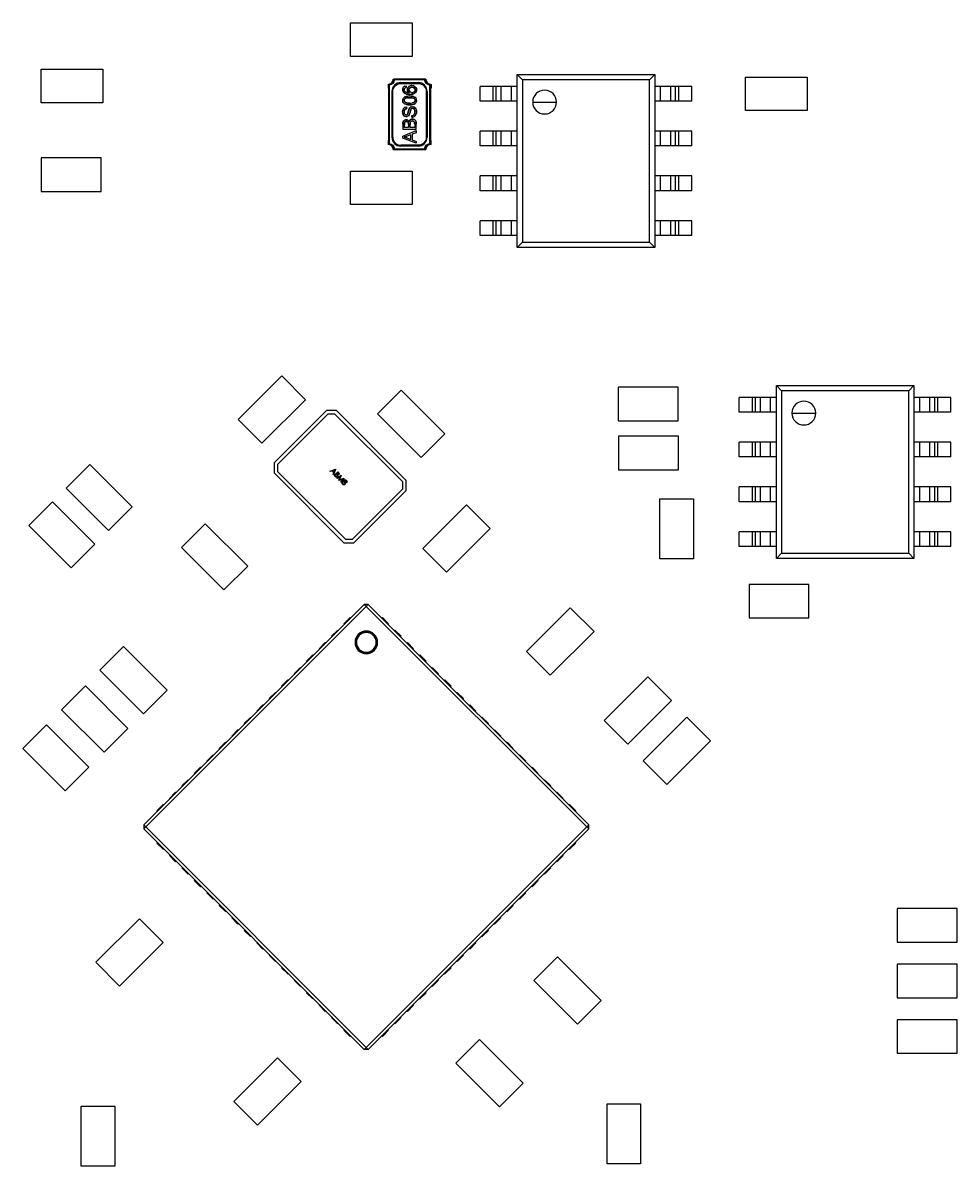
# Model space of a CAD drawing. Header units: millimetres. Extents: x 0 to 160, y -2 to 126.
# Drawn here: x 80.16 to 106.65, y 32.72 to 65.14 of the extents above; entities that cross this region are included whole.
import ezdxf

# ---------------------------------------------------------------- set-up
doc = ezdxf.new("R2010")
doc.units = ezdxf.units.MM

msp = doc.modelspace()

# ---------------------------------------------------------------- linework, layer by layer
at = {"color": 7, "linetype": 'Continuous', "lineweight": 25}
for p, q in [((89.45, 65.137), (91.2, 65.137)), ((89.45, 64.187), (89.45, 65.137)), ((91.2, 65.137), (91.2, 64.187)), ((91.2, 64.187), (89.45, 64.187)), ((80.684, 63.823), (82.434, 63.823)), ((80.684, 62.873), (80.684, 63.823)), ((82.434, 63.823), (82.434, 62.873)), ((90.665, 63.543), (90.699, 63.543)), ((91.585, 63.543), (90.699, 63.543)), ((90.699, 63.543), (90.699, 63.518)), ((91.552, 63.518), (91.552, 63.543)), ((94.175, 58.772), (94.175, 63.672)), ((94.175, 63.672), (94.324, 63.523)), ((94.175, 63.672), (98.075, 63.672)), ((98.075, 63.672), (97.927, 63.523)), ((98.075, 63.672), (98.075, 58.772)), ((100.65, 62.652), (100.65, 63.602)), ((100.65, 63.602), (102.4, 63.602)), ((102.4, 63.602), (102.4, 62.652)), ((90.515, 63.394), (90.515, 63.283)), ((90.525, 63.283), (90.515, 63.283)), ((90.55, 63.37), (90.525, 63.37)), ((90.525, 63.37), (90.525, 61.716)), ((90.547, 63.394), (90.55, 63.37)), ((90.55, 63.37), (90.55, 61.716)), ((90.699, 63.518), (90.674, 63.521)), ((91.552, 63.518), (90.699, 63.518)), ((90.875, 63.418), (90.875, 63.443)), ((90.875, 63.443), (91.375, 63.443)), ((90.875, 63.418), (91.375, 63.418)), ((91.028, 63.355), (91.031, 63.308)), ((91.195, 63.314), (91.232, 63.308)), ((91.259, 63.346), (91.227, 63.357)), ((91.26, 63.292), (91.277, 63.268)), ((91.284, 63.241), (91.281, 63.221)), ((91.306, 63.303), (91.286, 63.327)), ((91.323, 63.242), (91.318, 63.274)), ((91.375, 63.418), (91.375, 63.443)), ((91.577, 63.521), (91.552, 63.518)), ((91.7, 63.37), (91.704, 63.394)), ((91.725, 63.37), (91.7, 63.37)), ((91.7, 61.716), (91.7, 63.37)), ((91.725, 61.716), (91.725, 63.37)), ((91.735, 63.283), (91.725, 63.283)), ((91.735, 63.394), (91.735, 63.283)), ((94.175, 63.337), (93.125, 63.337)), ((93.125, 62.917), (93.125, 63.337)), ((93.494, 62.917), (93.494, 63.337)), ((93.582, 62.917), (93.582, 63.337)), ((93.722, 62.917), (93.722, 63.337)), ((94.012, 62.917), (94.012, 63.337)), ((94.324, 63.523), (94.324, 58.921)), ((97.927, 63.523), (94.324, 63.523)), ((97.927, 58.921), (97.927, 63.523)), ((99.125, 63.337), (98.075, 63.337)), ((98.239, 62.917), (98.239, 63.337)), ((98.529, 62.917), (98.529, 63.337)), ((98.669, 62.917), (98.669, 63.337)), ((98.757, 62.917), (98.757, 63.337)), ((99.125, 62.917), (99.125, 63.337)), ((90.65, 63.193), (90.625, 63.193)), ((90.625, 63.193), (90.625, 61.893)), ((90.65, 61.893), (90.65, 63.193)), ((91.128, 63.064), (91.078, 63.061)), ((91.239, 63.174), (91.216, 63.166)), ((91.273, 63.202), (91.258, 63.186)), ((91.3, 63.009), (91.272, 63.032)), ((91.323, 62.939), (91.316, 62.977)), ((91.6, 63.193), (91.6, 61.893)), ((91.6, 63.193), (91.625, 63.193)), ((91.625, 63.193), (91.625, 61.893)), ((94.175, 62.917), (93.125, 62.917)), ((94.618, 62.892), (95.293, 62.892)), ((99.125, 62.917), (98.075, 62.917)), ((82.434, 62.873), (80.684, 62.873)), ((91.019, 62.829), (91.041, 62.824)), ((91.042, 62.753), (91.046, 62.705)), ((91.091, 62.615), (91.076, 62.564)), ((91.116, 62.53), (91.128, 62.559)), ((91.213, 62.716), (91.229, 62.713)), ((91.266, 62.747), (91.238, 62.76)), ((91.245, 62.705), (91.258, 62.691)), ((91.266, 62.563), (91.253, 62.54)), ((91.269, 62.672), (91.275, 62.648)), ((91.277, 62.621), (91.274, 62.59)), ((91.308, 62.697), (91.289, 62.725)), ((91.308, 62.537), (91.318, 62.576)), ((91.323, 62.623), (91.318, 62.662)), ((102.4, 62.652), (100.65, 62.652)), ((90.934, 62.263), (90.934, 62.12)), ((90.98, 62.171), (90.98, 62.247)), ((91.033, 62.475), (91.058, 62.479)), ((91.064, 62.539), (91.048, 62.528)), ((91.081, 62.489), (91.1, 62.506)), ((91.095, 62.253), (91.095, 62.171)), ((91.135, 62.376), (91.135, 62.377)), ((91.14, 62.171), (91.14, 62.259)), ((91.194, 62.461), (91.189, 62.508)), ((91.194, 62.461), (91.23, 62.467)), ((91.236, 62.524), (91.215, 62.514)), ((91.262, 62.482), (91.288, 62.506)), ((91.271, 62.265), (91.271, 62.171)), ((91.316, 62.12), (91.316, 62.265)), ((90.934, 62.12), (91.316, 62.12)), ((90.934, 61.925), (91.316, 62.082)), ((90.934, 61.871), (90.934, 61.925)), ((91.095, 62.171), (90.98, 62.171)), ((91.159, 61.964), (91.054, 61.924)), ((91.271, 62.171), (91.14, 62.171)), ((91.159, 61.834), (91.159, 61.964)), ((91.316, 62.024), (91.201, 61.98)), ((91.201, 61.98), (91.201, 61.82)), ((91.316, 62.082), (91.316, 62.024)), ((94.175, 62.067), (93.125, 62.067)), ((93.125, 61.647), (93.125, 62.067)), ((93.494, 61.647), (93.494, 62.067)), ((93.582, 61.647), (93.582, 62.067)), ((93.722, 61.647), (93.722, 62.067)), ((94.012, 61.647), (94.012, 62.067)), ((99.125, 62.067), (98.075, 62.067)), ((98.239, 61.647), (98.239, 62.067)), ((98.529, 61.647), (98.529, 62.067)), ((98.669, 61.647), (98.669, 62.067)), ((98.757, 61.647), (98.757, 62.067)), ((99.125, 61.647), (99.125, 62.067)), ((90.515, 61.803), (90.515, 61.692)), ((90.525, 61.803), (90.515, 61.803)), ((90.525, 61.716), (90.55, 61.716)), ((90.55, 61.716), (90.547, 61.691)), ((90.65, 61.893), (90.625, 61.893)), ((90.875, 61.643), (90.875, 61.668)), ((91.375, 61.668), (90.875, 61.668)), ((91.375, 61.643), (90.875, 61.643)), ((91.316, 61.724), (90.934, 61.871)), ((90.974, 61.897), (91.01, 61.908)), ((91.047, 61.876), (91.011, 61.888)), ((91.047, 61.876), (91.159, 61.834)), ((91.201, 61.82), (91.316, 61.778)), ((91.316, 61.778), (91.316, 61.724)), ((91.375, 61.668), (91.375, 61.643)), ((91.6, 61.893), (91.625, 61.893)), ((91.704, 61.691), (91.7, 61.716)), ((91.7, 61.716), (91.725, 61.716)), ((91.735, 61.803), (91.725, 61.803)), ((91.735, 61.692), (91.735, 61.803)), ((94.175, 61.647), (93.125, 61.647)), ((99.125, 61.647), (98.075, 61.647)), ((82.384, 61.308), (80.684, 61.308)), ((80.684, 61.308), (80.684, 60.358)), ((82.384, 60.358), (82.384, 61.308)), ((90.665, 61.543), (90.699, 61.543)), ((90.674, 61.564), (90.699, 61.568)), ((90.699, 61.568), (90.699, 61.543)), ((90.699, 61.568), (91.552, 61.568)), ((90.699, 61.543), (91.585, 61.543)), ((91.552, 61.543), (91.552, 61.568)), ((91.552, 61.568), (91.577, 61.564)), ((89.45, 60.937), (91.2, 60.937)), ((89.45, 59.987), (89.45, 60.937)), ((91.2, 60.937), (91.2, 59.987)), ((94.175, 60.797), (93.125, 60.797)), ((93.125, 60.377), (93.125, 60.797)), ((93.494, 60.377), (93.494, 60.797)), ((93.582, 60.377), (93.582, 60.797)), ((93.722, 60.377), (93.722, 60.797)), ((94.012, 60.377), (94.012, 60.797)), ((99.125, 60.797), (98.075, 60.797)), ((98.239, 60.377), (98.239, 60.797)), ((98.529, 60.377), (98.529, 60.797)), ((98.669, 60.377), (98.669, 60.797)), ((98.757, 60.377), (98.757, 60.797)), ((99.125, 60.377), (99.125, 60.797)), ((80.684, 60.358), (82.384, 60.358)), ((94.175, 60.377), (93.125, 60.377)), ((99.125, 60.377), (98.075, 60.377)), ((91.2, 59.987), (89.45, 59.987)), ((94.175, 59.527), (93.125, 59.527)), ((93.125, 59.107), (93.125, 59.527)), ((93.494, 59.107), (93.494, 59.527)), ((93.582, 59.107), (93.582, 59.527)), ((93.722, 59.107), (93.722, 59.527)), ((94.012, 59.107), (94.012, 59.527)), ((99.125, 59.527), (98.075, 59.527)), ((98.239, 59.107), (98.239, 59.527)), ((98.529, 59.107), (98.529, 59.527)), ((98.669, 59.107), (98.669, 59.527)), ((98.757, 59.107), (98.757, 59.527)), ((99.125, 59.107), (99.125, 59.527)), ((94.175, 59.107), (93.125, 59.107)), ((99.125, 59.107), (98.075, 59.107)), ((94.324, 58.921), (94.175, 58.772)), ((98.075, 58.772), (94.175, 58.772)), ((94.324, 58.921), (97.927, 58.921)), ((97.927, 58.921), (98.075, 58.772)), ((86.265, 53.889), (87.503, 55.126)), ((87.503, 55.126), (88.174, 54.454)), ((97.042, 54.806), (97.042, 53.856)), ((98.742, 54.806), (97.042, 54.806)), ((98.742, 53.856), (98.742, 54.806)), ((101.525, 49.955), (101.525, 54.855)), ((101.525, 54.855), (101.674, 54.706)), ((101.525, 54.855), (105.425, 54.855)), ((105.425, 54.855), (105.276, 54.706)), ((105.425, 54.855), (105.425, 49.955)), ((88.174, 54.454), (86.937, 53.217)), ((90.22, 54.051), (90.892, 54.723)), ((90.892, 54.723), (92.129, 53.485)), ((101.525, 54.52), (100.475, 54.52)), ((100.475, 54.1), (100.475, 54.52)), ((100.844, 54.1), (100.844, 54.52)), ((100.932, 54.1), (100.932, 54.52)), ((101.072, 54.1), (101.072, 54.52)), ((101.362, 54.1), (101.362, 54.52)), ((101.674, 54.706), (101.674, 50.104)), ((105.276, 54.706), (101.674, 54.706)), ((105.276, 50.104), (105.276, 54.706)), ((106.475, 54.52), (105.425, 54.52)), ((105.589, 54.1), (105.589, 54.52)), ((105.878, 54.1), (105.878, 54.52)), ((106.018, 54.1), (106.018, 54.52)), ((106.106, 54.1), (106.106, 54.52)), ((106.475, 54.1), (106.475, 54.52)), ((88.771, 54.145), (87.286, 52.66)), ((89.054, 54.145), (88.771, 54.145)), ((91.034, 52.166), (89.054, 54.145)), ((86.937, 53.217), (86.265, 53.889)), ((88.812, 54.045), (87.386, 52.619)), ((89.012, 54.045), (88.812, 54.045)), ((90.934, 52.124), (89.012, 54.045)), ((91.458, 52.814), (90.22, 54.051)), ((97.042, 53.856), (98.742, 53.856)), ((101.525, 54.1), (100.475, 54.1)), ((101.967, 54.075), (102.643, 54.075)), ((106.475, 54.1), (105.425, 54.1)), ((92.129, 53.485), (91.458, 52.814)), ((97.05, 53.415), (97.05, 52.465)), ((98.75, 53.415), (97.05, 53.415)), ((98.75, 52.465), (98.75, 53.415)), ((101.525, 53.25), (100.475, 53.25)), ((100.475, 52.83), (100.475, 53.25)), ((100.844, 52.83), (100.844, 53.25)), ((100.932, 52.83), (100.932, 53.25)), ((101.072, 52.83), (101.072, 53.25)), ((101.362, 52.83), (101.362, 53.25)), ((106.475, 53.25), (105.425, 53.25)), ((105.589, 52.83), (105.589, 53.25)), ((105.878, 52.83), (105.878, 53.25)), ((106.018, 52.83), (106.018, 53.25)), ((106.106, 52.83), (106.106, 53.25)), ((106.475, 52.83), (106.475, 53.25)), ((81.387, 51.946), (82.059, 52.617)), ((82.059, 52.617), (83.261, 51.415)), ((87.286, 52.66), (87.286, 52.378)), ((87.386, 52.619), (87.386, 52.419)), ((101.525, 52.83), (100.475, 52.83)), ((106.475, 52.83), (105.425, 52.83)), ((87.286, 52.378), (89.266, 50.398)), ((87.386, 52.419), (89.307, 50.498)), ((88.867, 52.424), (89.023, 52.48)), ((88.877, 52.414), (88.867, 52.424)), ((88.927, 52.432), (88.877, 52.414)), ((88.975, 52.384), (88.927, 52.432)), ((89.003, 52.459), (88.943, 52.437)), ((88.943, 52.437), (88.981, 52.4)), ((88.957, 52.334), (88.975, 52.384)), ((88.967, 52.324), (88.957, 52.334)), ((89.025, 52.479), (88.967, 52.324)), ((88.981, 52.4), (89.003, 52.459)), ((88.986, 52.305), (89.093, 52.411)), ((89.015, 52.276), (88.986, 52.305)), ((89.046, 52.345), (89.007, 52.306)), ((89.007, 52.306), (89.02, 52.292)), ((89.023, 52.48), (89.025, 52.479)), ((89.053, 52.339), (89.046, 52.345)), ((89.091, 52.39), (89.057, 52.356)), ((89.057, 52.356), (89.064, 52.35)), ((89.065, 52.226), (89.185, 52.318)), ((89.075, 52.216), (89.065, 52.226)), ((89.162, 52.282), (89.075, 52.216)), ((89.104, 52.377), (89.091, 52.39)), ((89.093, 52.411), (89.113, 52.39)), ((89.123, 52.168), (89.162, 52.282)), ((89.24, 52.203), (89.126, 52.165)), ((89.187, 52.316), (89.144, 52.186)), ((89.144, 52.186), (89.274, 52.229)), ((89.174, 52.117), (89.24, 52.203)), ((89.276, 52.228), (89.184, 52.107)), ((89.185, 52.318), (89.187, 52.316)), ((89.274, 52.229), (89.276, 52.228)), ((97.05, 52.465), (98.75, 52.465)), ((82.59, 50.744), (81.387, 51.946)), ((89.126, 52.165), (89.123, 52.168)), ((89.184, 52.107), (89.174, 52.117)), ((89.507, 50.498), (90.934, 51.924)), ((89.549, 50.398), (91.034, 51.883)), ((90.934, 51.924), (90.934, 52.124)), ((91.034, 51.883), (91.034, 52.166)), ((101.525, 51.98), (100.475, 51.98)), ((100.475, 51.56), (100.475, 51.98)), ((100.844, 51.56), (100.844, 51.98)), ((100.932, 51.56), (100.932, 51.98)), ((101.072, 51.56), (101.072, 51.98)), ((101.362, 51.56), (101.362, 51.98)), ((106.475, 51.98), (105.425, 51.98)), ((105.589, 51.56), (105.589, 51.98)), ((105.878, 51.56), (105.878, 51.98)), ((106.018, 51.56), (106.018, 51.98)), ((106.106, 51.56), (106.106, 51.98)), ((106.475, 51.56), (106.475, 51.98)), ((80.33, 50.887), (81.002, 51.559)), ((81.002, 51.559), (82.204, 50.357)), ((98.225, 49.94), (98.225, 51.64)), ((98.225, 51.64), (99.175, 51.64)), ((99.175, 51.64), (99.175, 49.94)), ((101.525, 51.56), (100.475, 51.56)), ((106.475, 51.56), (105.425, 51.56)), ((83.261, 51.415), (82.59, 50.744)), ((91.501, 50.238), (92.739, 51.475)), ((92.739, 51.475), (93.411, 50.803)), ((84.663, 50.265), (85.335, 50.937)), ((85.335, 50.937), (86.537, 49.735)), ((81.532, 49.685), (80.33, 50.887)), ((93.411, 50.803), (92.173, 49.566)), ((101.525, 50.71), (100.475, 50.71)), ((100.475, 50.29), (100.475, 50.71)), ((100.844, 50.29), (100.844, 50.71)), ((100.932, 50.29), (100.932, 50.71)), ((101.072, 50.29), (101.072, 50.71)), ((101.362, 50.29), (101.362, 50.71)), ((106.475, 50.71), (105.425, 50.71)), ((105.589, 50.29), (105.589, 50.71)), ((105.878, 50.29), (105.878, 50.71)), ((106.018, 50.29), (106.018, 50.71)), ((106.106, 50.29), (106.106, 50.71)), ((106.475, 50.29), (106.475, 50.71)), ((82.204, 50.357), (81.532, 49.685)), ((85.865, 49.063), (84.663, 50.265)), ((89.266, 50.398), (89.549, 50.398)), ((89.307, 50.498), (89.507, 50.498)), ((101.525, 50.29), (100.475, 50.29)), ((106.475, 50.29), (105.425, 50.29)), ((92.173, 49.566), (91.501, 50.238)), ((99.175, 49.94), (98.225, 49.94)), ((101.674, 50.104), (101.525, 49.955)), ((105.425, 49.955), (101.525, 49.955)), ((101.674, 50.104), (105.276, 50.104)), ((105.276, 50.104), (105.425, 49.955)), ((86.537, 49.735), (85.865, 49.063)), ((100.75, 49.215), (100.75, 48.265)), ((102.45, 49.215), (100.75, 49.215)), ((102.45, 48.265), (102.45, 49.215)), ((89.957, 48.647), (83.593, 42.283)), ((83.593, 42.397), (89.843, 48.647)), ((96.207, 42.283), (89.843, 48.647)), ((89.957, 48.647), (89.843, 48.647)), ((89.957, 48.647), (96.207, 42.397)), ((94.445, 47.317), (95.683, 48.555)), ((95.683, 48.555), (96.355, 47.883)), ((89.444, 48.276), (89.267, 48.099)), ((89.267, 48.099), (89.281, 48.085)), ((89.458, 48.262), (89.444, 48.276)), ((90.356, 48.276), (90.342, 48.262)), ((90.533, 48.099), (90.356, 48.276)), ((90.519, 48.085), (90.533, 48.099)), ((100.75, 48.265), (102.45, 48.265)), ((89.09, 47.923), (88.914, 47.746)), ((88.914, 47.746), (88.928, 47.732)), ((89.104, 47.908), (89.09, 47.923)), ((89.688, 47.785), (89.674, 47.799)), ((89.702, 47.771), (89.688, 47.785)), ((90.71, 47.923), (90.695, 47.908)), ((90.886, 47.746), (90.71, 47.923)), ((90.872, 47.732), (90.886, 47.746)), ((96.355, 47.883), (95.117, 46.645)), ((82.345, 46.783), (83.017, 47.455)), ((83.017, 47.455), (84.255, 46.217)), ((88.737, 47.569), (88.56, 47.392)), ((88.56, 47.392), (88.574, 47.378)), ((88.751, 47.555), (88.737, 47.569)), ((90.098, 47.375), (90.126, 47.346)), ((91.063, 47.569), (91.049, 47.555)), ((91.24, 47.392), (91.063, 47.569)), ((91.226, 47.378), (91.24, 47.392)), ((88.383, 47.216), (88.206, 47.039)), ((88.206, 47.039), (88.221, 47.025)), ((88.397, 47.201), (88.383, 47.216)), ((91.417, 47.216), (91.403, 47.201)), ((91.593, 47.039), (91.417, 47.216)), ((91.579, 47.025), (91.593, 47.039)), ((95.117, 46.645), (94.445, 47.317)), ((83.583, 45.545), (82.345, 46.783)), ((88.03, 46.862), (87.853, 46.685)), ((87.853, 46.685), (87.867, 46.671)), ((88.044, 46.848), (88.03, 46.862)), ((91.77, 46.862), (91.756, 46.848)), ((91.947, 46.685), (91.77, 46.862)), ((91.933, 46.671), (91.947, 46.685)), ((87.676, 46.508), (87.499, 46.332)), ((87.69, 46.494), (87.676, 46.508)), ((92.124, 46.508), (92.11, 46.494)), ((92.301, 46.332), (92.124, 46.508)), ((96.645, 45.357), (97.883, 46.595)), ((97.883, 46.595), (98.555, 45.923)), ((81.263, 45.665), (81.935, 46.337)), ((81.935, 46.337), (83.137, 45.135)), ((84.255, 46.217), (83.583, 45.545)), ((87.323, 46.155), (87.146, 45.978)), ((87.337, 46.141), (87.323, 46.155)), ((87.499, 46.332), (87.513, 46.317)), ((92.286, 46.317), (92.301, 46.332)), ((92.477, 46.155), (92.463, 46.141)), ((92.654, 45.978), (92.477, 46.155)), ((86.969, 45.801), (86.792, 45.625)), ((86.983, 45.787), (86.969, 45.801)), ((87.146, 45.978), (87.16, 45.964)), ((92.64, 45.964), (92.654, 45.978)), ((92.831, 45.801), (92.817, 45.787)), ((93.008, 45.625), (92.831, 45.801)), ((98.555, 45.923), (97.317, 44.685)), ((82.465, 44.463), (81.263, 45.665)), ((86.615, 45.448), (86.439, 45.271)), ((86.63, 45.434), (86.615, 45.448)), ((86.792, 45.625), (86.806, 45.61)), ((92.994, 45.61), (93.008, 45.625)), ((93.184, 45.448), (93.17, 45.434)), ((93.361, 45.271), (93.184, 45.448)), ((97.745, 44.217), (98.983, 45.455)), ((98.983, 45.455), (99.655, 44.783)), ((80.163, 44.565), (80.835, 45.237)), ((80.835, 45.237), (82.037, 44.035)), ((83.137, 45.135), (82.465, 44.463)), ((86.262, 45.094), (86.085, 44.917)), ((86.276, 45.08), (86.262, 45.094)), ((86.439, 45.271), (86.453, 45.257)), ((93.347, 45.257), (93.361, 45.271)), ((93.538, 45.094), (93.524, 45.08)), ((93.715, 44.917), (93.538, 45.094)), ((97.317, 44.685), (96.645, 45.357)), ((85.908, 44.741), (85.732, 44.564)), ((85.922, 44.727), (85.908, 44.741)), ((86.085, 44.917), (86.099, 44.903)), ((93.701, 44.903), (93.715, 44.917)), ((93.892, 44.741), (93.877, 44.727)), ((94.068, 44.564), (93.892, 44.741)), ((99.655, 44.783), (98.417, 43.545)), ((81.365, 43.363), (80.163, 44.565)), ((85.732, 44.564), (85.746, 44.55)), ((94.054, 44.55), (94.068, 44.564)), ((85.555, 44.387), (85.378, 44.21)), ((85.378, 44.21), (85.392, 44.196)), ((85.569, 44.373), (85.555, 44.387)), ((94.245, 44.387), (94.231, 44.373)), ((94.422, 44.21), (94.245, 44.387)), ((94.408, 44.196), (94.422, 44.21)), ((98.417, 43.545), (97.745, 44.217)), ((82.037, 44.035), (81.365, 43.363)), ((85.201, 44.034), (85.024, 43.857)), ((85.024, 43.857), (85.039, 43.843)), ((85.215, 44.019), (85.201, 44.034)), ((94.599, 44.034), (94.585, 44.019)), ((94.775, 43.857), (94.599, 44.034)), ((94.761, 43.843), (94.775, 43.857)), ((84.848, 43.68), (84.671, 43.503)), ((84.671, 43.503), (84.685, 43.489)), ((84.862, 43.666), (84.848, 43.68)), ((94.952, 43.68), (94.938, 43.666)), ((95.129, 43.503), (94.952, 43.68)), ((95.115, 43.489), (95.129, 43.503)), ((84.494, 43.326), (84.317, 43.15)), ((84.317, 43.15), (84.332, 43.136)), ((84.508, 43.312), (84.494, 43.326)), ((95.306, 43.326), (95.292, 43.312)), ((95.483, 43.15), (95.306, 43.326)), ((95.468, 43.136), (95.483, 43.15)), ((84.141, 42.973), (83.964, 42.796)), ((83.964, 42.796), (83.978, 42.782)), ((84.155, 42.959), (84.141, 42.973)), ((95.659, 42.973), (95.645, 42.959)), ((95.836, 42.796), (95.659, 42.973)), ((95.822, 42.782), (95.836, 42.796)), ((83.593, 42.397), (89.957, 36.033)), ((83.593, 42.397), (83.593, 42.283)), ((89.843, 36.033), (83.593, 42.283)), ((89.843, 36.033), (96.207, 42.397)), ((96.207, 42.283), (89.957, 36.033)), ((96.207, 42.283), (96.207, 42.397)), ((83.978, 41.898), (83.964, 41.884)), ((83.964, 41.884), (84.141, 41.707)), ((95.659, 41.707), (95.836, 41.884)), ((95.836, 41.884), (95.822, 41.898)), ((84.141, 41.707), (84.155, 41.721)), ((84.332, 41.545), (84.317, 41.53)), ((84.317, 41.53), (84.494, 41.354)), ((95.306, 41.354), (95.483, 41.53)), ((95.483, 41.53), (95.468, 41.545)), ((95.645, 41.721), (95.659, 41.707)), ((84.494, 41.354), (84.508, 41.368)), ((84.685, 41.191), (84.671, 41.177)), ((84.671, 41.177), (84.848, 41)), ((94.952, 41), (95.129, 41.177)), ((95.129, 41.177), (95.115, 41.191)), ((95.292, 41.368), (95.306, 41.354)), ((84.848, 41), (84.862, 41.014)), ((94.938, 41.014), (94.952, 41)), ((85.039, 40.837), (85.024, 40.823)), ((85.024, 40.823), (85.201, 40.647)), ((85.201, 40.647), (85.215, 40.661)), ((94.585, 40.661), (94.599, 40.647)), ((94.599, 40.647), (94.775, 40.823)), ((94.775, 40.823), (94.761, 40.837)), ((85.392, 40.484), (85.378, 40.47)), ((85.378, 40.47), (85.555, 40.293)), ((85.555, 40.293), (85.569, 40.307)), ((94.231, 40.307), (94.245, 40.293)), ((94.245, 40.293), (94.422, 40.47)), ((94.422, 40.47), (94.408, 40.484)), ((85.746, 40.13), (85.732, 40.116)), ((85.732, 40.116), (85.908, 39.939)), ((85.908, 39.939), (85.922, 39.954)), ((93.877, 39.954), (93.892, 39.939)), ((93.892, 39.939), (94.068, 40.116)), ((94.068, 40.116), (94.054, 40.13)), ((104.95, 40.025), (104.95, 39.075)), ((106.65, 40.025), (104.95, 40.025)), ((106.65, 39.075), (106.65, 40.025)), ((82.23, 38.503), (83.468, 39.74)), ((83.468, 39.74), (84.14, 39.069)), ((86.099, 39.777), (86.085, 39.763)), ((86.085, 39.763), (86.262, 39.586)), ((86.262, 39.586), (86.276, 39.6)), ((93.524, 39.6), (93.538, 39.586)), ((93.538, 39.586), (93.715, 39.763)), ((93.715, 39.763), (93.701, 39.777)), ((86.453, 39.423), (86.439, 39.409)), ((86.439, 39.409), (86.615, 39.232)), ((86.615, 39.232), (86.63, 39.246)), ((93.17, 39.246), (93.184, 39.232)), ((93.184, 39.232), (93.361, 39.409)), ((93.361, 39.409), (93.347, 39.423)), ((84.14, 39.069), (82.902, 37.831)), ((86.806, 39.07), (86.792, 39.056)), ((86.792, 39.056), (86.969, 38.879)), ((92.831, 38.879), (93.008, 39.056)), ((93.008, 39.056), (92.994, 39.07)), ((104.95, 39.075), (106.65, 39.075)), ((86.969, 38.879), (86.983, 38.893)), ((87.16, 38.716), (87.146, 38.702)), ((87.146, 38.702), (87.323, 38.525)), ((92.477, 38.525), (92.654, 38.702)), ((92.654, 38.702), (92.64, 38.716)), ((92.817, 38.893), (92.831, 38.879)), ((94.645, 37.983), (95.317, 38.655)), ((95.317, 38.655), (96.555, 37.417)), ((82.902, 37.831), (82.23, 38.503)), ((87.323, 38.525), (87.337, 38.539)), ((87.513, 38.363), (87.499, 38.348)), ((87.499, 38.348), (87.676, 38.172)), ((92.124, 38.172), (92.301, 38.348)), ((92.301, 38.348), (92.286, 38.363)), ((92.463, 38.539), (92.477, 38.525)), ((104.95, 38.45), (104.95, 37.5)), ((106.65, 38.45), (104.95, 38.45)), ((106.65, 37.5), (106.65, 38.45)), ((87.676, 38.172), (87.69, 38.186)), ((87.867, 38.009), (87.853, 37.995)), ((87.853, 37.995), (88.03, 37.818)), ((91.77, 37.818), (91.947, 37.995)), ((91.947, 37.995), (91.933, 38.009)), ((92.11, 38.186), (92.124, 38.172)), ((95.883, 36.745), (94.645, 37.983)), ((88.03, 37.818), (88.044, 37.832)), ((88.221, 37.655), (88.206, 37.641)), ((88.206, 37.641), (88.383, 37.465)), ((91.417, 37.465), (91.593, 37.641)), ((91.593, 37.641), (91.579, 37.655)), ((91.756, 37.832), (91.77, 37.818)), ((88.383, 37.465), (88.397, 37.479)), ((88.574, 37.302), (88.56, 37.288)), ((88.56, 37.288), (88.737, 37.111)), ((91.063, 37.111), (91.24, 37.288)), ((91.24, 37.288), (91.226, 37.302)), ((91.403, 37.479), (91.417, 37.465)), ((96.555, 37.417), (95.883, 36.745)), ((104.95, 37.5), (106.65, 37.5)), ((88.737, 37.111), (88.751, 37.125)), ((91.049, 37.125), (91.063, 37.111)), ((88.928, 36.948), (88.914, 36.934)), ((88.914, 36.934), (89.09, 36.757)), ((89.09, 36.757), (89.104, 36.772)), ((90.695, 36.772), (90.71, 36.757)), ((90.71, 36.757), (90.886, 36.934)), ((90.886, 36.934), (90.872, 36.948)), ((104.95, 36.875), (104.95, 35.925)), ((106.65, 36.875), (104.95, 36.875)), ((106.65, 35.925), (106.65, 36.875)), ((89.281, 36.595), (89.267, 36.581)), ((89.267, 36.581), (89.444, 36.404)), ((89.444, 36.404), (89.458, 36.418)), ((90.342, 36.418), (90.356, 36.404)), ((90.356, 36.404), (90.533, 36.581)), ((90.533, 36.581), (90.519, 36.595)), ((92.441, 35.64), (93.113, 36.311)), ((93.113, 36.311), (94.35, 35.074)), ((89.957, 36.033), (89.843, 36.033)), ((86.145, 34.557), (87.383, 35.795)), ((87.383, 35.795), (88.055, 35.123)), ((104.95, 35.925), (106.65, 35.925)), ((93.679, 34.402), (92.441, 35.64)), ((88.055, 35.123), (86.817, 33.885)), ((94.35, 35.074), (93.679, 34.402)), ((81.816, 34.424), (82.766, 34.424)), ((81.816, 32.724), (81.816, 34.424)), ((82.766, 34.424), (82.766, 32.724)), ((86.817, 33.885), (86.145, 34.557)), ((96.725, 34.49), (97.675, 34.49)), ((96.725, 32.79), (96.725, 34.49)), ((97.675, 34.49), (97.675, 32.79)), ((97.675, 32.79), (96.725, 32.79)), ((82.766, 32.724), (81.816, 32.724))]:
    msp.add_line(p, q, dxfattribs=at)
for centre, radius, start, end in [((90.515, 63.544), 0.15, 269.9992, 359.6952), ((90.515, 63.544), 0.15, 269.9992, 359.6952), ((90.699, 63.518), 0.025, 90, 171.7868), ((90.699, 63.518), 0.025, 90, 171.7868), ((91.552, 63.518), 0.025, 8.2132, 90), ((91.735, 63.544), 0.15, 180.3048, 270.0008), ((90.55, 63.37), 0.025, 98.2132, 180), ((90.55, 63.37), 0.025, 98.2132, 180), ((90.525, 63.543), 0.15, 278.2132, 351.7868), ((90.525, 63.543), 0.15, 278.2132, 351.7868), ((90.875, 63.193), 0.25, 90, 180), ((91.375, 63.193), 0.25, 0, 90), ((91.725, 63.543), 0.15, 188.2132, 261.7868), ((91.7, 63.37), 0.025, 0, 81.7868), ((94.955, 62.892), 0.338, 0, 180), ((94.955, 62.892), 0.338, 180, 0), ((90.515, 61.542), 0.15, 0.3048, 90.0004), ((90.515, 61.542), 0.15, 0.3048, 90.0004), ((90.55, 61.716), 0.025, 180, 261.7868), ((90.55, 61.716), 0.025, 180, 261.7868), ((90.525, 61.543), 0.15, 8.2132, 81.7868), ((90.525, 61.543), 0.15, 8.2132, 81.7868), ((90.875, 61.893), 0.25, 180, 270), ((91.375, 61.893), 0.25, 270, 0), ((91.725, 61.543), 0.15, 98.2132, 171.7868), ((91.735, 61.542), 0.15, 89.9992, 179.6952), ((91.7, 61.716), 0.025, 278.2132, 0), ((90.699, 61.568), 0.025, 188.2132, 270), ((90.699, 61.568), 0.025, 188.2132, 270), ((91.552, 61.568), 0.025, 270, 351.7868), ((102.305, 54.075), 0.338, 0, 180), ((102.305, 54.075), 0.338, 180, 0), ((89.9, 47.573), 0.32, 135, 315), ((89.9, 47.573), 0.3, 315, 225), ((89.9, 47.573), 0.3, 45, 315), ((89.9, 47.573), 0.28, 135, 315), ((89.9, 47.573), 0.32, 315, 135), ((89.9, 47.573), 0.28, 315, 135)]:
    msp.add_arc(centre, radius, start, end, dxfattribs=at)
for points, knots in [([(91.574, 63.53), (91.573, 63.531), (91.572, 63.533), (91.569, 63.536), (91.565, 63.539), (91.561, 63.541), (91.556, 63.543), (91.553, 63.543), (91.552, 63.543)], [0, 0, 0, 0, 0.075494, 0.274948, 0.470652, 0.658403, 0.835184, 1, 1, 1, 1]), ([(90.65, 63.193), (90.65, 63.246), (90.672, 63.308), (90.76, 63.396), (90.822, 63.418), (90.875, 63.418)], [0, 0, 0, 0, 0.5, 0.5, 1, 1, 1, 1]), ([(90.94, 63.287), (90.939, 63.286), (90.932, 63.274), (90.933, 63.259), (90.933, 63.246)], [0, 0, 0, 0, 0.110111, 1, 1, 1, 1]), ([(90.989, 63.343), (90.987, 63.342), (90.975, 63.339), (90.966, 63.329), (90.958, 63.32)], [0, 0, 0, 0, 0.128598, 1, 1, 1, 1]), ([(91.008, 63.3), (91.009, 63.301), (91.016, 63.305), (91.024, 63.307), (91.031, 63.308)], [0, 0, 0, 0, 0.09497, 1, 1, 1, 1]), ([(91.16, 63.308), (91.161, 63.308), (91.172, 63.314), (91.184, 63.314), (91.195, 63.314)], [0, 0, 0, 0, 0.105697, 1, 1, 1, 1]), ([(91.375, 63.418), (91.428, 63.418), (91.49, 63.396), (91.578, 63.308), (91.6, 63.246), (91.6, 63.193)], [0, 0, 0, 0, 0.5, 0.5, 1, 1, 1, 1]), ([(90.936, 62.968), (90.936, 62.967), (90.933, 62.958), (90.933, 62.948), (90.933, 62.939)], [0, 0, 0, 0, 0.11138, 1, 1, 1, 1]), ([(90.939, 62.902), (90.939, 62.9), (90.941, 62.888), (90.949, 62.879), (90.955, 62.87)], [0, 0, 0, 0, 0.12911, 1, 1, 1, 1]), ([(90.972, 62.939), (90.972, 62.945), (90.972, 62.953), (90.976, 62.96), (90.977, 62.963)], [0, 0, 0, 0, 0.717441, 1, 1, 1, 1]), ([(91.007, 63.045), (91.006, 63.044), (90.996, 63.041), (90.988, 63.036), (90.981, 63.031)], [0, 0, 0, 0, 0.132256, 1, 1, 1, 1]), ([(90.999, 62.887), (90.994, 62.891), (90.988, 62.896), (90.983, 62.903), (90.982, 62.905)], [0, 0, 0, 0, 0.728948, 1, 1, 1, 1]), ([(91.069, 63.16), (91.067, 63.16), (91.054, 63.161), (91.042, 63.165), (91.031, 63.169)], [0, 0, 0, 0, 0.152088, 1, 1, 1, 1]), ([(91.042, 63.12), (91.045, 63.119), (91.069, 63.112), (91.094, 63.112), (91.115, 63.111)], [0, 0, 0, 0, 0.136812, 1, 1, 1, 1]), ([(91.097, 63.175), (91.098, 63.174), (91.104, 63.166), (91.112, 63.161), (91.119, 63.156)], [0, 0, 0, 0, 0.113365, 1, 1, 1, 1]), ([(91.16, 63.17), (91.158, 63.17), (91.148, 63.171), (91.14, 63.179), (91.133, 63.185)], [0, 0, 0, 0, 0.12858, 1, 1, 1, 1]), ([(91.253, 62.885), (91.246, 62.881), (91.232, 62.873), (91.216, 62.871), (91.209, 62.869)], [0, 0, 0, 0, 0.522374, 1, 1, 1, 1]), ([(91.253, 62.885), (91.246, 62.881), (91.232, 62.873), (91.216, 62.871), (91.209, 62.869)], [0, 0, 0, 0, 0.522374, 1, 1, 1, 1]), ([(91.284, 62.939), (91.284, 62.934), (91.283, 62.922), (91.278, 62.909), (91.273, 62.905), (91.272, 62.904)], [0, 0, 0, 0, 0.459177, 0.91353, 1, 1, 1, 1]), ([(90.932, 62.649), (90.931, 62.648), (90.928, 62.635), (90.928, 62.622), (90.928, 62.61)], [0, 0, 0, 0, 0.109856, 1, 1, 1, 1]), ([(90.932, 62.573), (90.932, 62.572), (90.933, 62.56), (90.937, 62.549), (90.941, 62.54)], [0, 0, 0, 0, 0.126457, 1, 1, 1, 1]), ([(90.977, 62.571), (90.977, 62.573), (90.973, 62.586), (90.973, 62.6), (90.972, 62.612)], [0, 0, 0, 0, 0.139472, 1, 1, 1, 1]), ([(90.989, 62.545), (90.986, 62.549), (90.982, 62.556), (90.98, 62.563), (90.979, 62.566)], [0, 0, 0, 0, 0.683163, 1, 1, 1, 1]), ([(91.01, 62.747), (91.009, 62.747), (90.999, 62.746), (90.99, 62.74), (90.982, 62.735)], [0, 0, 0, 0, 0.12264, 1, 1, 1, 1]), ([(91.014, 62.696), (91.015, 62.696), (91.024, 62.703), (91.035, 62.704), (91.046, 62.705)], [0, 0, 0, 0, 0.106782, 1, 1, 1, 1]), ([(91.041, 62.824), (91.052, 62.821), (91.08, 62.815), (91.11, 62.815), (91.128, 62.815)], [0, 0, 0, 0, 0.374152, 1, 1, 1, 1]), ([(91.18, 62.76), (91.179, 62.76), (91.169, 62.759), (91.161, 62.753), (91.154, 62.749)], [0, 0, 0, 0, 0.123615, 1, 1, 1, 1]), ([(91.03, 62.524), (91.025, 62.524), (91.019, 62.524), (91.014, 62.527), (91.012, 62.528)], [0, 0, 0, 0, 0.717179, 1, 1, 1, 1]), ([(90.65, 61.893), (90.651, 61.831), (90.673, 61.777), (90.759, 61.69), (90.812, 61.668), (90.875, 61.668)], [0, 0, 0, 0, 0.5, 0.5, 1, 1, 1, 1]), ([(91.6, 61.893), (91.6, 61.84), (91.578, 61.778), (91.49, 61.69), (91.428, 61.668), (91.375, 61.668)], [0, 0, 0, 0, 0.5, 0.5, 1, 1, 1, 1]), ([(89.079, 52.272), (89.07, 52.264), (89.058, 52.259), (89.035, 52.261), (89.024, 52.268), (89.015, 52.276)], [0, 0, 0, 0, 0.5, 0.5, 1, 1, 1, 1]), ([(89.079, 52.272), (89.07, 52.264), (89.058, 52.259), (89.035, 52.261), (89.024, 52.268), (89.015, 52.276)], [0, 0, 0, 0, 0.5, 0.5, 1, 1, 1, 1]), ([(89.02, 52.292), (89.027, 52.286), (89.034, 52.279), (89.052, 52.273), (89.063, 52.275), (89.07, 52.282)], [0, 0, 0, 0, 0.5, 0.5, 1, 1, 1, 1]), ([(89.064, 52.35), (89.07, 52.343), (89.077, 52.337), (89.094, 52.331), (89.104, 52.333), (89.111, 52.339)], [0, 0, 0, 0, 0.5, 0.5, 1, 1, 1, 1]), ([(89.086, 52.32), (89.089, 52.312), (89.092, 52.303), (89.09, 52.286), (89.085, 52.278), (89.079, 52.272)], [0, 0, 0, 0, 0.5, 0.5, 1, 1, 1, 1]), ([(89.111, 52.339), (89.116, 52.345), (89.118, 52.352), (89.114, 52.366), (89.109, 52.372), (89.104, 52.377)], [0, 0, 0, 0, 0.5, 0.5, 1, 1, 1, 1]), ([(89.111, 52.339), (89.116, 52.345), (89.118, 52.352), (89.114, 52.366), (89.109, 52.372), (89.104, 52.377)], [0, 0, 0, 0, 0.5, 0.5, 1, 1, 1, 1]), ([(89.113, 52.39), (89.121, 52.382), (89.129, 52.373), (89.133, 52.35), (89.128, 52.338), (89.121, 52.33)], [0, 0, 0, 0, 0.5, 0.5, 1, 1, 1, 1]), ([(89.229, 52.057), (89.22, 52.066), (89.213, 52.077), (89.212, 52.103), (89.217, 52.116), (89.226, 52.125)], [0, 0, 0, 0, 0.5, 0.5, 1, 1, 1, 1]), ([(89.235, 52.115), (89.229, 52.109), (89.226, 52.099), (89.229, 52.082), (89.234, 52.074), (89.24, 52.067)], [0, 0, 0, 0, 0.5, 0.5, 1, 1, 1, 1]), ([(89.24, 52.067), (89.247, 52.061), (89.255, 52.056), (89.273, 52.054), (89.282, 52.057), (89.289, 52.063)], [0, 0, 0, 0, 0.5, 0.5, 1, 1, 1, 1]), ([(89.283, 52.171), (89.291, 52.179), (89.302, 52.182), (89.323, 52.18), (89.333, 52.175), (89.341, 52.167)], [0, 0, 0, 0, 0.5, 0.5, 1, 1, 1, 1]), ([(89.341, 52.167), (89.348, 52.16), (89.354, 52.15), (89.355, 52.128), (89.351, 52.118), (89.344, 52.11)], [0, 0, 0, 0, 0.5, 0.5, 1, 1, 1, 1])]:
    msp.add_open_spline(points, degree=3, knots=knots, dxfattribs=at)
for points in [[(90.699, 63.518), (90.687, 63.441), (90.628, 63.382), (90.55, 63.37)], [(90.933, 63.246), (90.933, 63.276), (90.941, 63.301), (90.958, 63.32)], [(90.933, 63.246), (90.933, 63.276), (90.941, 63.301), (90.958, 63.32)], [(90.977, 63.15), (90.947, 63.174), (90.933, 63.206), (90.933, 63.246)], [(90.977, 63.15), (90.947, 63.174), (90.933, 63.206), (90.933, 63.246)], [(90.933, 63.246), (90.933, 63.206), (90.947, 63.174), (90.977, 63.15)], [(90.958, 63.32), (90.975, 63.339), (90.998, 63.351), (91.028, 63.355)], [(90.958, 63.32), (90.975, 63.339), (90.998, 63.351), (91.028, 63.355)], [(90.991, 63.29), (90.978, 63.278), (90.971, 63.262), (90.971, 63.243)], [(90.971, 63.243), (90.971, 63.262), (90.978, 63.278), (90.991, 63.29)], [(90.991, 63.29), (90.978, 63.278), (90.971, 63.262), (90.971, 63.243)], [(90.971, 63.243), (90.971, 63.229), (90.975, 63.215), (90.984, 63.204)], [(90.984, 63.204), (90.975, 63.215), (90.971, 63.229), (90.971, 63.243)], [(90.971, 63.243), (90.971, 63.229), (90.975, 63.215), (90.984, 63.204)], [(91.031, 63.308), (91.013, 63.304), (91, 63.298), (90.991, 63.29)], [(91.031, 63.308), (91.013, 63.304), (91, 63.298), (90.991, 63.29)], [(91.069, 63.249), (91.069, 63.28), (91.08, 63.307), (91.103, 63.329)], [(91.069, 63.249), (91.069, 63.28), (91.08, 63.307), (91.103, 63.329)], [(91.103, 63.329), (91.08, 63.307), (91.069, 63.28), (91.069, 63.249)], [(91.081, 63.197), (91.073, 63.214), (91.069, 63.231), (91.069, 63.249)], [(91.081, 63.197), (91.073, 63.214), (91.069, 63.231), (91.069, 63.249)], [(91.069, 63.249), (91.069, 63.231), (91.073, 63.214), (91.081, 63.197)], [(91.103, 63.329), (91.126, 63.351), (91.156, 63.362), (91.192, 63.362)], [(91.103, 63.329), (91.126, 63.351), (91.156, 63.362), (91.192, 63.362)], [(91.192, 63.362), (91.156, 63.362), (91.126, 63.351), (91.103, 63.329)], [(91.11, 63.239), (91.11, 63.261), (91.118, 63.278), (91.133, 63.292)], [(91.133, 63.292), (91.118, 63.278), (91.11, 63.261), (91.11, 63.239)], [(91.133, 63.292), (91.118, 63.278), (91.11, 63.261), (91.11, 63.239)], [(91.11, 63.239), (91.11, 63.218), (91.118, 63.2), (91.133, 63.185)], [(91.133, 63.185), (91.118, 63.2), (91.11, 63.218), (91.11, 63.239)], [(91.11, 63.239), (91.11, 63.218), (91.118, 63.2), (91.133, 63.185)], [(91.195, 63.314), (91.169, 63.314), (91.148, 63.306), (91.133, 63.292)], [(91.195, 63.314), (91.169, 63.314), (91.148, 63.306), (91.133, 63.292)], [(91.192, 63.362), (91.216, 63.362), (91.238, 63.356), (91.259, 63.346)], [(91.192, 63.362), (91.216, 63.362), (91.238, 63.356), (91.259, 63.346)], [(91.26, 63.292), (91.244, 63.306), (91.223, 63.314), (91.195, 63.314)], [(91.26, 63.292), (91.244, 63.306), (91.223, 63.314), (91.195, 63.314)], [(91.259, 63.346), (91.28, 63.336), (91.295, 63.321), (91.306, 63.303)], [(91.259, 63.346), (91.28, 63.336), (91.295, 63.321), (91.306, 63.303)], [(91.284, 63.241), (91.284, 63.261), (91.276, 63.278), (91.26, 63.292)], [(91.284, 63.241), (91.284, 63.261), (91.276, 63.278), (91.26, 63.292)], [(91.273, 63.202), (91.28, 63.215), (91.284, 63.228), (91.284, 63.241)], [(91.273, 63.202), (91.28, 63.215), (91.284, 63.228), (91.284, 63.241)], [(91.323, 63.242), (91.323, 63.203), (91.308, 63.171), (91.28, 63.146)], [(91.28, 63.146), (91.308, 63.171), (91.323, 63.203), (91.323, 63.242)], [(91.323, 63.242), (91.323, 63.203), (91.308, 63.171), (91.28, 63.146)], [(91.306, 63.303), (91.317, 63.285), (91.323, 63.265), (91.323, 63.242)], [(91.306, 63.303), (91.317, 63.285), (91.323, 63.265), (91.323, 63.242)], [(91.7, 63.37), (91.623, 63.381), (91.564, 63.44), (91.552, 63.518)], [(90.933, 62.939), (90.933, 62.96), (90.937, 62.978), (90.945, 62.993)], [(90.933, 62.939), (90.933, 62.96), (90.937, 62.978), (90.945, 62.993)], [(90.955, 62.87), (90.94, 62.888), (90.933, 62.911), (90.933, 62.939)], [(90.955, 62.87), (90.94, 62.888), (90.933, 62.911), (90.933, 62.939)], [(90.945, 62.993), (90.954, 63.009), (90.965, 63.021), (90.981, 63.031)], [(90.945, 62.993), (90.954, 63.009), (90.965, 63.021), (90.981, 63.031)], [(90.981, 63.031), (90.965, 63.021), (90.954, 63.009), (90.945, 62.993)], [(91.003, 62.994), (90.982, 62.979), (90.972, 62.961), (90.972, 62.939)], [(91.003, 62.994), (90.982, 62.979), (90.972, 62.961), (90.972, 62.939)], [(90.972, 62.939), (90.972, 62.917), (90.981, 62.9), (90.999, 62.887)], [(90.972, 62.939), (90.972, 62.917), (90.981, 62.9), (90.999, 62.887)], [(91.138, 63.109), (91.064, 63.109), (91.01, 63.123), (90.977, 63.15)], [(91.138, 63.109), (91.064, 63.109), (91.01, 63.123), (90.977, 63.15)], [(90.977, 63.15), (91.01, 63.123), (91.064, 63.109), (91.138, 63.109)], [(90.981, 63.031), (90.996, 63.041), (91.015, 63.049), (91.038, 63.055)], [(90.981, 63.031), (90.996, 63.041), (91.015, 63.049), (91.038, 63.055)], [(90.984, 63.204), (90.995, 63.189), (91.01, 63.178), (91.031, 63.169)], [(91.031, 63.169), (91.01, 63.178), (90.995, 63.189), (90.984, 63.204)], [(90.984, 63.204), (90.995, 63.189), (91.01, 63.178), (91.031, 63.169)], [(90.999, 62.887), (91.022, 62.871), (91.065, 62.863), (91.128, 62.863)], [(91.128, 62.863), (91.065, 62.863), (91.022, 62.871), (90.999, 62.887)], [(90.999, 62.887), (91.022, 62.871), (91.065, 62.863), (91.128, 62.863)], [(91.128, 63.015), (91.065, 63.015), (91.023, 63.008), (91.003, 62.994)], [(91.003, 62.994), (91.023, 63.008), (91.065, 63.015), (91.128, 63.015)], [(91.128, 63.015), (91.065, 63.015), (91.023, 63.008), (91.003, 62.994)], [(91.031, 63.169), (91.052, 63.161), (91.081, 63.156), (91.119, 63.156)], [(91.031, 63.169), (91.052, 63.161), (91.081, 63.156), (91.119, 63.156)], [(91.038, 63.055), (91.06, 63.061), (91.09, 63.064), (91.128, 63.064)], [(91.038, 63.055), (91.06, 63.061), (91.09, 63.064), (91.128, 63.064)], [(91.119, 63.156), (91.102, 63.167), (91.089, 63.181), (91.081, 63.197)], [(91.119, 63.156), (91.102, 63.167), (91.089, 63.181), (91.081, 63.197)], [(91.128, 63.064), (91.173, 63.064), (91.209, 63.059), (91.236, 63.05)], [(91.236, 63.05), (91.209, 63.059), (91.173, 63.064), (91.128, 63.064)], [(91.128, 63.064), (91.173, 63.064), (91.209, 63.059), (91.236, 63.05)], [(91.253, 62.994), (91.232, 63.008), (91.19, 63.015), (91.128, 63.015)], [(91.128, 63.015), (91.19, 63.015), (91.232, 63.008), (91.253, 62.994)], [(91.253, 62.994), (91.232, 63.008), (91.19, 63.015), (91.128, 63.015)], [(91.128, 63.015), (91.19, 63.015), (91.232, 63.008), (91.253, 62.994)], [(91.128, 62.863), (91.191, 62.863), (91.232, 62.87), (91.253, 62.885)], [(91.128, 62.863), (91.191, 62.863), (91.232, 62.87), (91.253, 62.885)], [(91.133, 63.185), (91.148, 63.171), (91.168, 63.163), (91.193, 63.163)], [(91.133, 63.185), (91.148, 63.171), (91.168, 63.163), (91.193, 63.163)], [(91.28, 63.146), (91.251, 63.122), (91.204, 63.109), (91.138, 63.109)], [(91.138, 63.109), (91.204, 63.109), (91.251, 63.122), (91.28, 63.146)], [(91.28, 63.146), (91.251, 63.122), (91.204, 63.109), (91.138, 63.109)], [(91.193, 63.163), (91.209, 63.163), (91.224, 63.167), (91.239, 63.174)], [(91.193, 63.163), (91.209, 63.163), (91.224, 63.167), (91.239, 63.174)], [(91.236, 63.05), (91.264, 63.041), (91.285, 63.027), (91.3, 63.009)], [(91.236, 63.05), (91.264, 63.041), (91.285, 63.027), (91.3, 63.009)], [(91.239, 63.174), (91.254, 63.18), (91.265, 63.19), (91.273, 63.202)], [(91.239, 63.174), (91.254, 63.18), (91.265, 63.19), (91.273, 63.202)], [(91.284, 62.939), (91.284, 62.961), (91.274, 62.979), (91.253, 62.994)], [(91.284, 62.939), (91.284, 62.961), (91.274, 62.979), (91.253, 62.994)], [(91.253, 62.994), (91.274, 62.979), (91.284, 62.961), (91.284, 62.939)], [(91.253, 62.885), (91.274, 62.9), (91.284, 62.918), (91.284, 62.939)], [(91.253, 62.885), (91.274, 62.9), (91.284, 62.918), (91.284, 62.939)], [(91.323, 62.939), (91.323, 62.902), (91.31, 62.874), (91.283, 62.853)], [(91.283, 62.853), (91.31, 62.874), (91.323, 62.902), (91.323, 62.939)], [(91.323, 62.939), (91.323, 62.902), (91.31, 62.874), (91.283, 62.853)], [(91.3, 63.009), (91.315, 62.99), (91.323, 62.967), (91.323, 62.939)], [(91.3, 63.009), (91.315, 62.99), (91.323, 62.967), (91.323, 62.939)], [(90.928, 62.61), (90.928, 62.638), (90.933, 62.663), (90.942, 62.685)], [(90.928, 62.61), (90.928, 62.638), (90.933, 62.663), (90.942, 62.685)], [(90.941, 62.54), (90.932, 62.561), (90.928, 62.584), (90.928, 62.61)], [(90.941, 62.54), (90.932, 62.561), (90.928, 62.584), (90.928, 62.61)], [(90.942, 62.685), (90.951, 62.706), (90.964, 62.723), (90.982, 62.735)], [(90.942, 62.685), (90.951, 62.706), (90.964, 62.723), (90.982, 62.735)], [(90.982, 62.735), (90.964, 62.723), (90.951, 62.706), (90.942, 62.685)], [(91.019, 62.829), (90.991, 62.838), (90.97, 62.852), (90.955, 62.87)], [(91.019, 62.829), (90.991, 62.838), (90.97, 62.852), (90.955, 62.87)], [(90.955, 62.87), (90.97, 62.852), (90.991, 62.838), (91.019, 62.829)], [(90.991, 62.678), (90.979, 62.663), (90.972, 62.641), (90.972, 62.612)], [(90.991, 62.678), (90.979, 62.663), (90.972, 62.641), (90.972, 62.612)], [(90.972, 62.612), (90.972, 62.581), (90.978, 62.559), (90.989, 62.545)], [(90.972, 62.612), (90.972, 62.581), (90.978, 62.559), (90.989, 62.545)], [(90.982, 62.735), (91, 62.746), (91.02, 62.752), (91.042, 62.753)], [(90.982, 62.735), (91, 62.746), (91.02, 62.752), (91.042, 62.753)], [(91.046, 62.705), (91.021, 62.702), (91.003, 62.693), (90.991, 62.678)], [(91.046, 62.705), (91.021, 62.702), (91.003, 62.693), (90.991, 62.678)], [(91.128, 62.815), (91.083, 62.815), (91.046, 62.819), (91.019, 62.829)], [(91.128, 62.815), (91.083, 62.815), (91.046, 62.819), (91.019, 62.829)], [(91.064, 62.539), (91.073, 62.549), (91.082, 62.574), (91.091, 62.615)], [(91.064, 62.539), (91.073, 62.549), (91.082, 62.574), (91.091, 62.615)], [(91.091, 62.615), (91.1, 62.656), (91.108, 62.684), (91.115, 62.7)], [(91.091, 62.615), (91.1, 62.656), (91.108, 62.684), (91.115, 62.7)], [(91.115, 62.7), (91.108, 62.684), (91.1, 62.656), (91.091, 62.615)], [(91.115, 62.7), (91.125, 62.722), (91.138, 62.738), (91.154, 62.749)], [(91.115, 62.7), (91.125, 62.722), (91.138, 62.738), (91.154, 62.749)], [(91.154, 62.749), (91.138, 62.738), (91.125, 62.722), (91.115, 62.7)], [(91.14, 62.603), (91.132, 62.568), (91.124, 62.544), (91.116, 62.53)], [(91.14, 62.603), (91.132, 62.568), (91.124, 62.544), (91.116, 62.53)], [(91.283, 62.853), (91.251, 62.827), (91.2, 62.815), (91.128, 62.815)], [(91.128, 62.815), (91.2, 62.815), (91.251, 62.827), (91.283, 62.853)], [(91.283, 62.853), (91.251, 62.827), (91.2, 62.815), (91.128, 62.815)], [(91.159, 62.671), (91.155, 62.661), (91.149, 62.638), (91.14, 62.603)], [(91.14, 62.603), (91.149, 62.638), (91.155, 62.661), (91.159, 62.671)], [(91.159, 62.671), (91.155, 62.661), (91.149, 62.638), (91.14, 62.603)], [(91.154, 62.749), (91.17, 62.759), (91.188, 62.765), (91.208, 62.765)], [(91.154, 62.749), (91.17, 62.759), (91.188, 62.765), (91.208, 62.765)], [(91.181, 62.706), (91.172, 62.699), (91.165, 62.687), (91.159, 62.671)], [(91.159, 62.671), (91.165, 62.687), (91.172, 62.699), (91.181, 62.706)], [(91.181, 62.706), (91.172, 62.699), (91.165, 62.687), (91.159, 62.671)], [(91.213, 62.716), (91.201, 62.716), (91.19, 62.713), (91.181, 62.706)], [(91.213, 62.716), (91.201, 62.716), (91.19, 62.713), (91.181, 62.706)], [(91.208, 62.765), (91.229, 62.765), (91.248, 62.759), (91.266, 62.747)], [(91.208, 62.765), (91.229, 62.765), (91.248, 62.759), (91.266, 62.747)], [(91.245, 62.705), (91.235, 62.712), (91.224, 62.716), (91.213, 62.716)], [(91.245, 62.705), (91.235, 62.712), (91.224, 62.716), (91.213, 62.716)], [(91.236, 62.524), (91.249, 62.532), (91.258, 62.545), (91.266, 62.563)], [(91.236, 62.524), (91.249, 62.532), (91.258, 62.545), (91.266, 62.563)], [(91.269, 62.672), (91.263, 62.687), (91.255, 62.698), (91.245, 62.705)], [(91.269, 62.672), (91.263, 62.687), (91.255, 62.698), (91.245, 62.705)], [(91.266, 62.747), (91.284, 62.736), (91.298, 62.719), (91.308, 62.697)], [(91.266, 62.747), (91.284, 62.736), (91.298, 62.719), (91.308, 62.697)], [(91.266, 62.563), (91.274, 62.58), (91.277, 62.599), (91.277, 62.621)], [(91.266, 62.563), (91.274, 62.58), (91.277, 62.599), (91.277, 62.621)], [(91.277, 62.621), (91.277, 62.64), (91.274, 62.657), (91.269, 62.672)], [(91.277, 62.621), (91.277, 62.64), (91.274, 62.657), (91.269, 62.672)], [(91.308, 62.697), (91.318, 62.675), (91.323, 62.651), (91.323, 62.623)], [(91.308, 62.697), (91.318, 62.675), (91.323, 62.651), (91.323, 62.623)], [(91.323, 62.623), (91.323, 62.589), (91.318, 62.56), (91.308, 62.537)], [(91.323, 62.623), (91.323, 62.589), (91.318, 62.56), (91.308, 62.537)], [(90.934, 62.263), (90.934, 62.292), (90.938, 62.316), (90.946, 62.333)], [(90.946, 62.333), (90.938, 62.316), (90.934, 62.292), (90.934, 62.263)], [(90.946, 62.333), (90.938, 62.316), (90.934, 62.292), (90.934, 62.263)], [(90.979, 62.492), (90.962, 62.503), (90.95, 62.519), (90.941, 62.54)], [(90.979, 62.492), (90.962, 62.503), (90.95, 62.519), (90.941, 62.54)], [(90.941, 62.54), (90.95, 62.519), (90.962, 62.503), (90.979, 62.492)], [(90.946, 62.333), (90.954, 62.351), (90.966, 62.365), (90.982, 62.375)], [(90.982, 62.375), (90.966, 62.365), (90.954, 62.351), (90.946, 62.333)], [(90.982, 62.375), (90.966, 62.365), (90.954, 62.351), (90.946, 62.333)], [(91.033, 62.475), (91.014, 62.475), (90.996, 62.481), (90.979, 62.492)], [(91.033, 62.475), (91.014, 62.475), (90.996, 62.481), (90.979, 62.492)], [(90.985, 62.305), (90.981, 62.294), (90.98, 62.274), (90.98, 62.247)], [(90.98, 62.247), (90.98, 62.274), (90.981, 62.294), (90.985, 62.305)], [(90.98, 62.247), (90.98, 62.274), (90.981, 62.294), (90.985, 62.305)], [(90.982, 62.375), (90.998, 62.385), (91.014, 62.39), (91.032, 62.39)], [(91.032, 62.39), (91.014, 62.39), (90.998, 62.385), (90.982, 62.375)], [(91.005, 62.331), (90.995, 62.325), (90.988, 62.316), (90.985, 62.305)], [(90.985, 62.305), (90.988, 62.316), (90.995, 62.325), (91.005, 62.331)], [(90.989, 62.545), (91, 62.531), (91.014, 62.524), (91.03, 62.524)], [(90.989, 62.545), (91, 62.531), (91.014, 62.524), (91.03, 62.524)], [(91.038, 62.34), (91.025, 62.34), (91.014, 62.337), (91.005, 62.331)], [(91.005, 62.331), (91.014, 62.337), (91.025, 62.34), (91.038, 62.34)], [(91.03, 62.524), (91.043, 62.524), (91.055, 62.529), (91.064, 62.539)], [(91.03, 62.524), (91.043, 62.524), (91.055, 62.529), (91.064, 62.539)], [(91.032, 62.39), (91.048, 62.39), (91.064, 62.385), (91.078, 62.377)], [(91.078, 62.377), (91.064, 62.385), (91.048, 62.39), (91.032, 62.39)], [(91.081, 62.489), (91.066, 62.48), (91.051, 62.475), (91.033, 62.475)], [(91.081, 62.489), (91.066, 62.48), (91.051, 62.475), (91.033, 62.475)], [(91.071, 62.33), (91.062, 62.337), (91.051, 62.34), (91.038, 62.34)], [(91.038, 62.34), (91.051, 62.34), (91.062, 62.337), (91.071, 62.33)], [(91.09, 62.301), (91.087, 62.314), (91.08, 62.324), (91.071, 62.33)], [(91.071, 62.33), (91.08, 62.324), (91.087, 62.314), (91.09, 62.301)], [(91.078, 62.377), (91.093, 62.368), (91.104, 62.354), (91.113, 62.336)], [(91.113, 62.336), (91.104, 62.354), (91.093, 62.368), (91.078, 62.377)], [(91.116, 62.53), (91.107, 62.511), (91.095, 62.498), (91.081, 62.489)], [(91.116, 62.53), (91.107, 62.511), (91.095, 62.498), (91.081, 62.489)], [(91.095, 62.253), (91.095, 62.275), (91.093, 62.291), (91.09, 62.301)], [(91.09, 62.301), (91.093, 62.291), (91.095, 62.275), (91.095, 62.253)], [(91.113, 62.336), (91.12, 62.36), (91.131, 62.377), (91.148, 62.39)], [(91.148, 62.39), (91.131, 62.377), (91.12, 62.36), (91.113, 62.336)], [(91.14, 62.259), (91.14, 62.283), (91.142, 62.302), (91.146, 62.315)], [(91.146, 62.315), (91.142, 62.302), (91.14, 62.283), (91.14, 62.259)], [(91.14, 62.259), (91.14, 62.283), (91.142, 62.302), (91.146, 62.315)], [(91.168, 62.345), (91.158, 62.338), (91.151, 62.328), (91.146, 62.315)], [(91.146, 62.315), (91.151, 62.328), (91.158, 62.338), (91.168, 62.345)], [(91.148, 62.39), (91.164, 62.402), (91.183, 62.408), (91.205, 62.408)], [(91.205, 62.408), (91.183, 62.408), (91.164, 62.402), (91.148, 62.39)], [(91.205, 62.356), (91.191, 62.356), (91.179, 62.352), (91.168, 62.345)], [(91.168, 62.345), (91.179, 62.352), (91.191, 62.356), (91.205, 62.356)], [(91.189, 62.508), (91.208, 62.511), (91.224, 62.516), (91.236, 62.524)], [(91.189, 62.508), (91.208, 62.511), (91.224, 62.516), (91.236, 62.524)], [(91.262, 62.482), (91.242, 62.468), (91.219, 62.461), (91.194, 62.461)], [(91.262, 62.482), (91.242, 62.468), (91.219, 62.461), (91.194, 62.461)], [(91.205, 62.408), (91.223, 62.408), (91.24, 62.404), (91.255, 62.397)], [(91.255, 62.397), (91.24, 62.404), (91.223, 62.408), (91.205, 62.408)], [(91.238, 62.348), (91.228, 62.353), (91.218, 62.356), (91.205, 62.356)], [(91.205, 62.356), (91.218, 62.356), (91.228, 62.353), (91.238, 62.348)], [(91.259, 62.329), (91.254, 62.337), (91.247, 62.343), (91.238, 62.348)], [(91.238, 62.348), (91.247, 62.343), (91.254, 62.337), (91.259, 62.329)], [(91.255, 62.397), (91.271, 62.389), (91.283, 62.38), (91.291, 62.369)], [(91.291, 62.369), (91.283, 62.38), (91.271, 62.389), (91.255, 62.397)], [(91.291, 62.369), (91.283, 62.38), (91.271, 62.389), (91.255, 62.397)], [(91.269, 62.3), (91.267, 62.312), (91.264, 62.321), (91.259, 62.329)], [(91.259, 62.329), (91.264, 62.321), (91.267, 62.312), (91.269, 62.3)], [(91.308, 62.537), (91.298, 62.513), (91.282, 62.495), (91.262, 62.482)], [(91.308, 62.537), (91.298, 62.513), (91.282, 62.495), (91.262, 62.482)], [(91.271, 62.265), (91.271, 62.282), (91.271, 62.293), (91.269, 62.3)], [(91.269, 62.3), (91.271, 62.293), (91.271, 62.282), (91.271, 62.265)], [(91.291, 62.369), (91.299, 62.358), (91.306, 62.344), (91.31, 62.327)], [(91.31, 62.327), (91.306, 62.344), (91.299, 62.358), (91.291, 62.369)], [(91.31, 62.327), (91.306, 62.344), (91.299, 62.358), (91.291, 62.369)], [(91.31, 62.327), (91.314, 62.31), (91.316, 62.29), (91.316, 62.265)], [(91.316, 62.265), (91.316, 62.29), (91.314, 62.31), (91.31, 62.327)], [(91.316, 62.265), (91.316, 62.29), (91.314, 62.31), (91.31, 62.327)], [(91.054, 61.924), (91.022, 61.912), (90.995, 61.903), (90.974, 61.897)], [(91.054, 61.924), (91.022, 61.912), (90.995, 61.903), (90.974, 61.897)], [(90.55, 61.716), (90.627, 61.704), (90.687, 61.646), (90.699, 61.568)], [(90.974, 61.897), (90.999, 61.892), (91.023, 61.885), (91.047, 61.876)], [(90.974, 61.897), (90.999, 61.892), (91.023, 61.885), (91.047, 61.876)], [(91.552, 61.568), (91.564, 61.645), (91.622, 61.704), (91.7, 61.716)], [(89.071, 52.318), (89.066, 52.326), (89.059, 52.332), (89.053, 52.339)], [(89.071, 52.318), (89.066, 52.326), (89.059, 52.332), (89.053, 52.339)], [(89.07, 52.282), (89.079, 52.291), (89.078, 52.307), (89.071, 52.318)], [(89.07, 52.282), (89.079, 52.291), (89.078, 52.307), (89.071, 52.318)], [(89.121, 52.33), (89.111, 52.321), (89.098, 52.317), (89.086, 52.32)], [(89.121, 52.33), (89.111, 52.321), (89.098, 52.317), (89.086, 52.32)], [(89.226, 52.125), (89.239, 52.138), (89.259, 52.139), (89.276, 52.133)], [(89.269, 52.04), (89.254, 52.039), (89.24, 52.046), (89.229, 52.057)], [(89.269, 52.04), (89.254, 52.039), (89.24, 52.046), (89.229, 52.057)], [(89.286, 52.112), (89.272, 52.125), (89.249, 52.128), (89.235, 52.115)], [(89.286, 52.112), (89.272, 52.125), (89.249, 52.128), (89.235, 52.115)], [(89.299, 52.054), (89.291, 52.046), (89.28, 52.041), (89.269, 52.04)], [(89.299, 52.054), (89.291, 52.046), (89.28, 52.041), (89.269, 52.04)], [(89.276, 52.133), (89.272, 52.146), (89.274, 52.161), (89.283, 52.171)], [(89.276, 52.133), (89.272, 52.146), (89.274, 52.161), (89.283, 52.171)], [(89.292, 52.162), (89.282, 52.151), (89.286, 52.133), (89.296, 52.123)], [(89.289, 52.063), (89.301, 52.076), (89.298, 52.099), (89.286, 52.112)], [(89.289, 52.063), (89.301, 52.076), (89.298, 52.099), (89.286, 52.112)], [(89.33, 52.157), (89.32, 52.167), (89.302, 52.171), (89.292, 52.162)], [(89.33, 52.157), (89.32, 52.167), (89.302, 52.171), (89.292, 52.162)], [(89.296, 52.123), (89.307, 52.113), (89.324, 52.11), (89.335, 52.12)], [(89.307, 52.103), (89.312, 52.086), (89.311, 52.067), (89.299, 52.054)], [(89.344, 52.11), (89.334, 52.101), (89.319, 52.099), (89.307, 52.103)], [(89.335, 52.12), (89.344, 52.13), (89.339, 52.147), (89.33, 52.157)], [(89.335, 52.12), (89.344, 52.13), (89.339, 52.147), (89.33, 52.157)]]:
    msp.add_open_spline(points, degree=3, dxfattribs=at)

doc.saveas('drawing.dxf')
